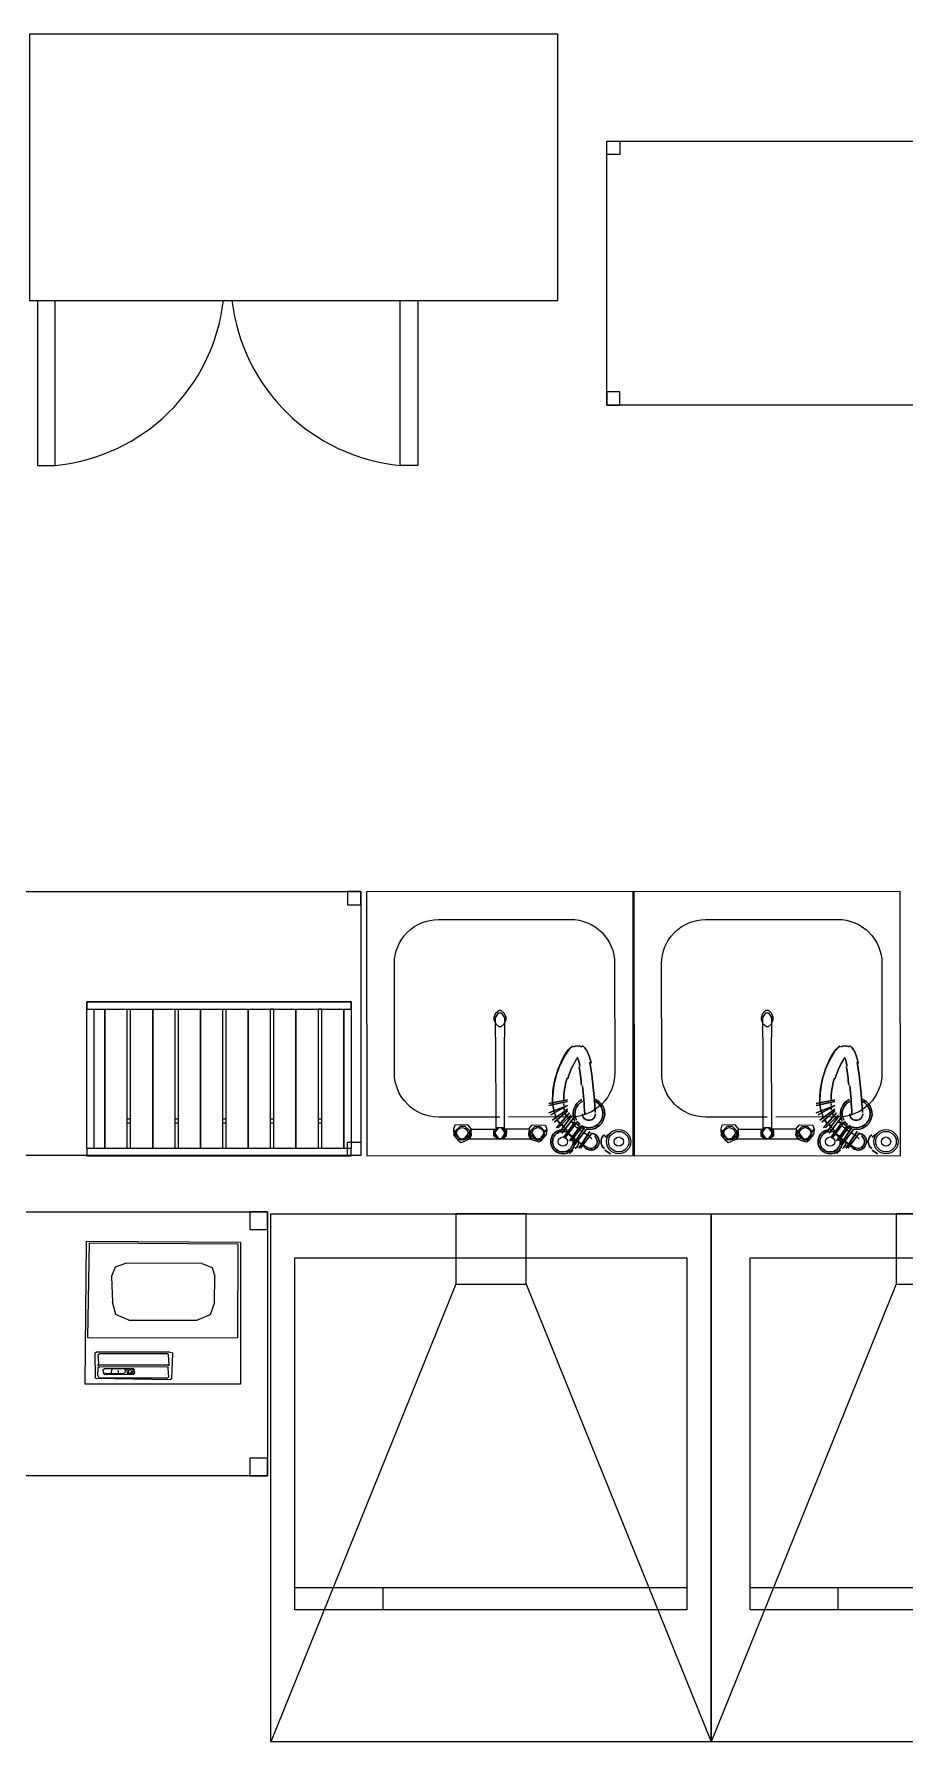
# Model space of a CAD drawing. Header units: millimetres. Extents: x -217779 to 263180, y 55413 to 130161.
# Drawn here: x -215623 to -213646, y 114461 to 118342 of the extents above; entities that cross this region are included whole.
import ezdxf

# ---------------------------------------------------------------- set-up
doc = ezdxf.new("R2010")
doc.units = ezdxf.units.MM
doc.layers.add('ТХ_пищеблок', color=30, linetype='Continuous', lineweight=20)
doc.layers.add('ТХ_привязка ТХ', color=7, linetype='Continuous', true_color=0x163d5c)

# ---------------------------------------------------------------- blocks, each defined once
blk = doc.blocks.new('A$C19c1ccfc')
at = {"layer": 'ТХ_пищеблок', "color": 132, "lineweight": -2, "ltscale": 100}
for p, q in [((-8594.2, -14243, 0), (-8590.3, -14233, 0)), ((-8594.2, -14249, 0), (-8594.2, -14243, 0)), ((-8591.2, -14245, 0), (-8584.3, -14233, 0)), ((-8590.3, -14233, 0), (-8583.3, -14227, 0)), ((-8584.3, -14233, 0), (-8578.3, -14233, 0)), ((-8583.3, -14227, 0), (-8579.3, -14227, 0)), ((-8579.3, -14227, 0), (-8572.3, -14233, 0)), ((-8578.3, -14233, 0), (-8571.2, -14245, 0)), ((-8572.3, -14233, 0), (-8568.2, -14243, 0)), ((-8568.2, -14243, 0), (-8568.2, -14249, 0)), ((-7987.2, -14243, 0), (-7983.3, -14233, 0)), ((-7987.2, -14249, 0), (-7987.2, -14243, 0)), ((-7984.2, -14245, 0), (-7977.3, -14233, 0)), ((-7983.3, -14233, 0), (-7976.3, -14227, 0)), ((-7977.3, -14233, 0), (-7971.3, -14233, 0)), ((-7976.3, -14227, 0), (-7972.3, -14227, 0)), ((-7972.3, -14227, 0), (-7965.3, -14233, 0)), ((-7971.3, -14233, 0), (-7964.2, -14245, 0)), ((-7965.3, -14233, 0), (-7961.2, -14243, 0)), ((-7961.2, -14243, 0), (-7961.2, -14249, 0)), ((-8590.2, -14259, 0), (-8594.2, -14249, 0)), ((-8591.2, -14289, 0), (-8591.2, -14245, 0)), ((-8583.2, -14265, 0), (-8590.2, -14259, 0)), ((-8579.2, -14265, 0), (-8583.2, -14265, 0)), ((-8572.2, -14259, 0), (-8579.2, -14265, 0)), ((-8568.2, -14249, 0), (-8572.2, -14259, 0)), ((-8571.2, -14245, 0), (-8571.2, -14289, 0)), ((-7983.2, -14259, 0), (-7987.2, -14249, 0)), ((-7984.2, -14289, 0), (-7984.2, -14245, 0)), ((-7976.2, -14265, 0), (-7983.2, -14259, 0)), ((-7972.2, -14265, 0), (-7976.2, -14265, 0)), ((-7965.2, -14259, 0), (-7972.2, -14265, 0)), ((-7961.2, -14249, 0), (-7965.2, -14259, 0)), ((-7964.2, -14245, 0), (-7964.2, -14289, 0)), ((-8591.2, -14289, 0), (-8591, -14498, 0)), ((-8571, -14498, 0), (-8571.2, -14289, 0)), ((-7984.2, -14289, 0), (-7984, -14498, 0)), ((-7964, -14498, 0), (-7964.2, -14289, 0)), ((-8684, -14488.7, 0), (-8687, -14497.7, 0)), ((-8684, -14488.7, 0), (-8687, -14497.7, 0)), ((-8671.1, -14521.7, 0), (-8687, -14497.7, 0)), ((-8687, -14497.7, 0), (-8686.1, -14510.7, 0)), ((-8671.1, -14521.7, 0), (-8687, -14497.7, 0)), ((-8675.1, -14523.7, 0), (-8686.1, -14510.7, 0)), ((-8675.1, -14523.7, 0), (-8686.1, -14510.7, 0)), ((-8654, -14487.7, 0), (-8684, -14488.7, 0)), ((-8654, -14487.7, 0), (-8684, -14488.7, 0)), ((-8682.1, -14511.7, 0), (-8682, -14501.7, 0)), ((-8682.1, -14511.7, 0), (-8682, -14501.7, 0)), ((-8682.1, -14511.7, 0), (-8672.1, -14520.7, 0)), ((-8682.1, -14511.7, 0), (-8672.1, -14520.7, 0)), ((-8672, -14491.7, 0), (-8682, -14501.7, 0)), ((-8672, -14491.7, 0), (-8682, -14501.7, 0)), ((-8660, -14491.7, 0), (-8672, -14491.7, 0)), ((-8660, -14491.7, 0), (-8672, -14491.7, 0)), ((-8649, -14500.8, 0), (-8663.1, -14520.7, 0)), ((-8649, -14500.8, 0), (-8663.1, -14520.7, 0)), ((-8660.1, -14520.7, 0), (-8650.1, -14511.8, 0)), ((-8660.1, -14520.7, 0), (-8650.1, -14511.8, 0)), ((-8650, -14501.8, 0), (-8660, -14491.7, 0)), ((-8650, -14501.8, 0), (-8660, -14491.7, 0)), ((-8646, -14497.8, 0), (-8654, -14487.7, 0)), ((-8646, -14497.8, 0), (-8654, -14487.7, 0)), ((-8652.1, -14518.7, 0), (-8647.1, -14509.8, 0)), ((-8652.1, -14518.7, 0), (-8647.1, -14509.8, 0)), ((-8650.1, -14511.8, 0), (-8650, -14501.8, 0)), ((-8650.1, -14511.8, 0), (-8650, -14501.8, 0)), ((-8650.1, -14520.8, 0), (-8646.1, -14511.8, 0)), ((-8650.1, -14520.8, 0), (-8646.1, -14511.8, 0)), ((-8649, -14500.8, 0), (-8646, -14497.8, 0)), ((-8649, -14500.8, 0), (-8646, -14497.8, 0)), ((-8647.1, -14509.8, 0), (-8649, -14500.8, 0)), ((-8647.1, -14509.8, 0), (-8649, -14500.8, 0)), ((-8646, -14497.8, 0), (-8647, -14500.8, 0)), ((-8646, -14497.8, 0), (-8647, -14500.8, 0)), ((-8646.1, -14511.8, 0), (-8647, -14500.8, 0)), ((-8646.1, -14511.8, 0), (-8647, -14500.8, 0)), ((-8646.1, -14498.1, 0), (-8591, -14498, 0)), ((-8596, -14501.9, 0), (-8596.1, -14511.9, 0)), ((-8596, -14501.9, 0), (-8596.1, -14511.9, 0)), ((-8596.1, -14511.9, 0), (-8587.1, -14518.9, 0)), ((-8596.1, -14511.9, 0), (-8587.1, -14518.9, 0)), ((-8587, -14494.9, 0), (-8596, -14501.9, 0)), ((-8587, -14494.9, 0), (-8596, -14501.9, 0)), ((-8593, -14501.9, 0), (-8593.1, -14512.9, 0)), ((-8593, -14501.9, 0), (-8593.1, -14512.9, 0)), ((-8593.1, -14512.9, 0), (-8586.1, -14519.9, 0)), ((-8593.1, -14512.9, 0), (-8586.1, -14519.9, 0)), ((-8586, -14494.9, 0), (-8593, -14501.9, 0)), ((-8586, -14494.9, 0), (-8593, -14501.9, 0)), ((-8591.1, -14504.1, 0), (-8584.1, -14494.9, 0)), ((-8591.1, -14509.9, 0), (-8591.1, -14504.1, 0)), ((-8591.1, -14509.9, 0), (-8584.1, -14519.9, 0)), ((-8591.1, -14509.9, 0), (-8584.1, -14519.9, 0)), ((-8575, -14494.9, 0), (-8587, -14494.9, 0)), ((-8575, -14494.9, 0), (-8587, -14494.9, 0)), ((-8571.1, -14504.1, 0), (-8578.1, -14494.9, 0)), ((-8578.1, -14519.9, 0), (-8571.1, -14509.9, 0)), ((-8578.1, -14519.9, 0), (-8571.1, -14509.9, 0)), ((-8576.1, -14519.9, 0), (-8569.1, -14512.9, 0)), ((-8576.1, -14519.9, 0), (-8569.1, -14512.9, 0)), ((-8569, -14501.9, 0), (-8576, -14494.9, 0)), ((-8569, -14501.9, 0), (-8576, -14494.9, 0)), ((-8575.1, -14518.9, 0), (-8566.1, -14511.9, 0)), ((-8575.1, -14518.9, 0), (-8566.1, -14511.9, 0)), ((-8566, -14501.9, 0), (-8575, -14494.9, 0)), ((-8566, -14501.9, 0), (-8575, -14494.9, 0)), ((-8571.1, -14509.9, 0), (-8571.1, -14504.1, 0)), ((-8515.9, -14498, 0), (-8571, -14498, 0)), ((-8569.1, -14512.9, 0), (-8569, -14501.9, 0)), ((-8569.1, -14512.9, 0), (-8569, -14501.9, 0)), ((-8566.1, -14511.9, 0), (-8566, -14501.9, 0)), ((-8566.1, -14511.9, 0), (-8566, -14501.9, 0)), ((-8516, -14497.6, 0), (-8508.1, -14487.6, 0)), ((-8516, -14497.6, 0), (-8508.1, -14487.6, 0)), ((-8516, -14497.6, 0), (-8515, -14500.6, 0)), ((-8513, -14500.6, 0), (-8516, -14497.6, 0)), ((-8516, -14497.6, 0), (-8515, -14500.6, 0)), ((-8513, -14500.6, 0), (-8516, -14497.6, 0)), ((-8516, -14511.6, 0), (-8515, -14500.6, 0)), ((-8516, -14511.6, 0), (-8515, -14500.6, 0)), ((-8511.9, -14520.6, 0), (-8516, -14511.6, 0)), ((-8511.9, -14520.6, 0), (-8516, -14511.6, 0)), ((-8515, -14509.6, 0), (-8513, -14500.6, 0)), ((-8515, -14509.6, 0), (-8513, -14500.6, 0)), ((-8509.9, -14518.6, 0), (-8515, -14509.6, 0)), ((-8509.9, -14518.6, 0), (-8515, -14509.6, 0)), ((-8513, -14500.6, 0), (-8498.9, -14520.6, 0)), ((-8513, -14500.6, 0), (-8498.9, -14520.6, 0)), ((-8512, -14501.6, 0), (-8502, -14491.6, 0)), ((-8512, -14501.6, 0), (-8502, -14491.6, 0)), ((-8512, -14511.6, 0), (-8512, -14501.6, 0)), ((-8512, -14511.6, 0), (-8512, -14501.6, 0)), ((-8501.9, -14520.6, 0), (-8512, -14511.6, 0)), ((-8501.9, -14520.6, 0), (-8512, -14511.6, 0)), ((-8508.1, -14487.6, 0), (-8478, -14488.5, 0)), ((-8508.1, -14487.6, 0), (-8478, -14488.5, 0)), ((-8502, -14491.6, 0), (-8490, -14491.6, 0)), ((-8502, -14491.6, 0), (-8490, -14491.6, 0)), ((-8490.9, -14521.6, 0), (-8475, -14497.5, 0)), ((-8490.9, -14521.6, 0), (-8475, -14497.5, 0)), ((-8490, -14491.6, 0), (-8480, -14501.5, 0)), ((-8490, -14491.6, 0), (-8480, -14501.5, 0)), ((-8480, -14511.5, 0), (-8489.9, -14520.6, 0)), ((-8480, -14511.5, 0), (-8489.9, -14520.6, 0)), ((-8486.9, -14523.5, 0), (-8476, -14510.5, 0)), ((-8486.9, -14523.5, 0), (-8476, -14510.5, 0)), ((-8480, -14511.5, 0), (-8480, -14501.5, 0)), ((-8480, -14511.5, 0), (-8480, -14501.5, 0)), ((-8478, -14488.5, 0), (-8475, -14497.5, 0)), ((-8478, -14488.5, 0), (-8475, -14497.5, 0)), ((-8475, -14497.5, 0), (-8476, -14510.5, 0)), ((-8077, -14488.7, 0), (-8080, -14497.7, 0)), ((-8077, -14488.7, 0), (-8080, -14497.7, 0)), ((-8064.1, -14521.7, 0), (-8080, -14497.7, 0)), ((-8080, -14497.7, 0), (-8079.1, -14510.7, 0)), ((-8064.1, -14521.7, 0), (-8080, -14497.7, 0)), ((-8068.1, -14523.7, 0), (-8079.1, -14510.7, 0)), ((-8068.1, -14523.7, 0), (-8079.1, -14510.7, 0)), ((-8047, -14487.7, 0), (-8077, -14488.7, 0)), ((-8047, -14487.7, 0), (-8077, -14488.7, 0)), ((-8075.1, -14511.7, 0), (-8075, -14501.7, 0)), ((-8075.1, -14511.7, 0), (-8075, -14501.7, 0)), ((-8075.1, -14511.7, 0), (-8065.1, -14520.7, 0)), ((-8075.1, -14511.7, 0), (-8065.1, -14520.7, 0)), ((-8065, -14491.7, 0), (-8075, -14501.7, 0)), ((-8065, -14491.7, 0), (-8075, -14501.7, 0)), ((-8053, -14491.7, 0), (-8065, -14491.7, 0)), ((-8053, -14491.7, 0), (-8065, -14491.7, 0)), ((-8042, -14500.8, 0), (-8056.1, -14520.7, 0)), ((-8042, -14500.8, 0), (-8056.1, -14520.7, 0)), ((-8053.1, -14520.7, 0), (-8043.1, -14511.8, 0)), ((-8053.1, -14520.7, 0), (-8043.1, -14511.8, 0)), ((-8043, -14501.8, 0), (-8053, -14491.7, 0)), ((-8043, -14501.8, 0), (-8053, -14491.7, 0)), ((-8039, -14497.8, 0), (-8047, -14487.7, 0)), ((-8039, -14497.8, 0), (-8047, -14487.7, 0)), ((-8045.1, -14518.7, 0), (-8040.1, -14509.8, 0)), ((-8045.1, -14518.7, 0), (-8040.1, -14509.8, 0)), ((-8043.1, -14511.8, 0), (-8043, -14501.8, 0)), ((-8043.1, -14511.8, 0), (-8043, -14501.8, 0)), ((-8043.1, -14520.8, 0), (-8039.1, -14511.8, 0)), ((-8043.1, -14520.8, 0), (-8039.1, -14511.8, 0)), ((-8042, -14500.8, 0), (-8039, -14497.8, 0)), ((-8042, -14500.8, 0), (-8039, -14497.8, 0)), ((-8040.1, -14509.8, 0), (-8042, -14500.8, 0)), ((-8040.1, -14509.8, 0), (-8042, -14500.8, 0)), ((-8039, -14497.8, 0), (-8040, -14500.8, 0)), ((-8039, -14497.8, 0), (-8040, -14500.8, 0)), ((-8039.1, -14511.8, 0), (-8040, -14500.8, 0)), ((-8039.1, -14511.8, 0), (-8040, -14500.8, 0)), ((-8039.1, -14498.1, 0), (-7984, -14498, 0)), ((-7989, -14501.9, 0), (-7989.1, -14511.9, 0)), ((-7989, -14501.9, 0), (-7989.1, -14511.9, 0)), ((-7989.1, -14511.9, 0), (-7980.1, -14518.9, 0)), ((-7989.1, -14511.9, 0), (-7980.1, -14518.9, 0)), ((-7980, -14494.9, 0), (-7989, -14501.9, 0)), ((-7980, -14494.9, 0), (-7989, -14501.9, 0)), ((-7986, -14501.9, 0), (-7986.1, -14512.9, 0)), ((-7986, -14501.9, 0), (-7986.1, -14512.9, 0)), ((-7986.1, -14512.9, 0), (-7979.1, -14519.9, 0)), ((-7986.1, -14512.9, 0), (-7979.1, -14519.9, 0)), ((-7979, -14494.9, 0), (-7986, -14501.9, 0)), ((-7979, -14494.9, 0), (-7986, -14501.9, 0)), ((-7984.1, -14504.1, 0), (-7977.1, -14494.9, 0)), ((-7984.1, -14509.9, 0), (-7984.1, -14504.1, 0)), ((-7984.1, -14509.9, 0), (-7977.1, -14519.9, 0)), ((-7984.1, -14509.9, 0), (-7977.1, -14519.9, 0)), ((-7968, -14494.9, 0), (-7980, -14494.9, 0)), ((-7968, -14494.9, 0), (-7980, -14494.9, 0)), ((-7964.1, -14504.1, 0), (-7971.1, -14494.9, 0)), ((-7971.1, -14519.9, 0), (-7964.1, -14509.9, 0)), ((-7971.1, -14519.9, 0), (-7964.1, -14509.9, 0)), ((-7969.1, -14519.9, 0), (-7962.1, -14512.9, 0)), ((-7969.1, -14519.9, 0), (-7962.1, -14512.9, 0)), ((-7962, -14501.9, 0), (-7969, -14494.9, 0)), ((-7962, -14501.9, 0), (-7969, -14494.9, 0)), ((-7968.1, -14518.9, 0), (-7959.1, -14511.9, 0)), ((-7968.1, -14518.9, 0), (-7959.1, -14511.9, 0)), ((-7959, -14501.9, 0), (-7968, -14494.9, 0)), ((-7959, -14501.9, 0), (-7968, -14494.9, 0)), ((-7964.1, -14509.9, 0), (-7964.1, -14504.1, 0)), ((-7908.9, -14498, 0), (-7964, -14498, 0)), ((-7962.1, -14512.9, 0), (-7962, -14501.9, 0)), ((-7962.1, -14512.9, 0), (-7962, -14501.9, 0)), ((-7959.1, -14511.9, 0), (-7959, -14501.9, 0)), ((-7959.1, -14511.9, 0), (-7959, -14501.9, 0)), ((-7909, -14497.6, 0), (-7901.1, -14487.6, 0)), ((-7909, -14497.6, 0), (-7901.1, -14487.6, 0)), ((-7909, -14497.6, 0), (-7908, -14500.6, 0)), ((-7906, -14500.6, 0), (-7909, -14497.6, 0)), ((-7909, -14497.6, 0), (-7908, -14500.6, 0)), ((-7906, -14500.6, 0), (-7909, -14497.6, 0)), ((-7909, -14511.6, 0), (-7908, -14500.6, 0)), ((-7909, -14511.6, 0), (-7908, -14500.6, 0)), ((-7904.9, -14520.6, 0), (-7909, -14511.6, 0)), ((-7904.9, -14520.6, 0), (-7909, -14511.6, 0)), ((-7908, -14509.6, 0), (-7906, -14500.6, 0)), ((-7908, -14509.6, 0), (-7906, -14500.6, 0)), ((-7902.9, -14518.6, 0), (-7908, -14509.6, 0)), ((-7902.9, -14518.6, 0), (-7908, -14509.6, 0)), ((-7906, -14500.6, 0), (-7891.9, -14520.6, 0)), ((-7906, -14500.6, 0), (-7891.9, -14520.6, 0)), ((-7905, -14501.6, 0), (-7895, -14491.6, 0)), ((-7905, -14501.6, 0), (-7895, -14491.6, 0)), ((-7905, -14511.6, 0), (-7905, -14501.6, 0)), ((-7905, -14511.6, 0), (-7905, -14501.6, 0)), ((-7894.9, -14520.6, 0), (-7905, -14511.6, 0)), ((-7894.9, -14520.6, 0), (-7905, -14511.6, 0)), ((-7901.1, -14487.6, 0), (-7871, -14488.5, 0)), ((-7901.1, -14487.6, 0), (-7871, -14488.5, 0)), ((-7895, -14491.6, 0), (-7883, -14491.6, 0)), ((-7895, -14491.6, 0), (-7883, -14491.6, 0)), ((-7883.9, -14521.6, 0), (-7868, -14497.5, 0)), ((-7883.9, -14521.6, 0), (-7868, -14497.5, 0)), ((-7883, -14491.6, 0), (-7873, -14501.5, 0)), ((-7883, -14491.6, 0), (-7873, -14501.5, 0)), ((-7873, -14511.5, 0), (-7882.9, -14520.6, 0)), ((-7873, -14511.5, 0), (-7882.9, -14520.6, 0)), ((-7879.9, -14523.5, 0), (-7869, -14510.5, 0)), ((-7879.9, -14523.5, 0), (-7869, -14510.5, 0)), ((-7873, -14511.5, 0), (-7873, -14501.5, 0)), ((-7873, -14511.5, 0), (-7873, -14501.5, 0)), ((-7871, -14488.5, 0), (-7868, -14497.5, 0)), ((-7871, -14488.5, 0), (-7868, -14497.5, 0)), ((-7868, -14497.5, 0), (-7869, -14510.5, 0)), ((-8675.1, -14523.7, 0), (-8673.1, -14520.7, 0)), ((-8675.1, -14523.7, 0), (-8673.1, -14520.7, 0)), ((-8675.1, -14523.7, 0), (-8670.1, -14527.7, 0)), ((-8675.1, -14523.7, 0), (-8670.1, -14527.7, 0)), ((-8673.1, -14520.7, 0), (-8671.1, -14521.7, 0)), ((-8673.1, -14520.7, 0), (-8671.1, -14521.7, 0)), ((-8672.1, -14520.7, 0), (-8660.1, -14520.7, 0)), ((-8672.1, -14520.7, 0), (-8660.1, -14520.7, 0)), ((-8664.1, -14522.7, 0), (-8671.1, -14521.7, 0)), ((-8664.1, -14522.7, 0), (-8671.1, -14521.7, 0)), ((-8670.1, -14527.7, 0), (-8661.1, -14524.7, 0)), ((-8670.1, -14527.7, 0), (-8661.1, -14524.7, 0)), ((-8664.1, -14522.7, 0), (-8663.1, -14520.7, 0)), ((-8664.1, -14522.7, 0), (-8663.1, -14520.7, 0)), ((-8663.1, -14520.7, 0), (-8652.1, -14518.7, 0)), ((-8663.1, -14520.7, 0), (-8652.1, -14518.7, 0)), ((-8650.1, -14520.8, 0), (-8661.1, -14524.7, 0)), ((-8650.1, -14520.8, 0), (-8661.1, -14524.7, 0)), ((-8511.9, -14520.6, 0), (-8650.1, -14520.8, 0)), ((-8587.1, -14518.9, 0), (-8575.1, -14518.9, 0)), ((-8587.1, -14518.9, 0), (-8575.1, -14518.9, 0)), ((-8586.1, -14519.9, 0), (-8576.1, -14519.9, 0)), ((-8586.1, -14519.9, 0), (-8576.1, -14519.9, 0)), ((-8511.9, -14520.6, 0), (-8500.9, -14524.6, 0)), ((-8511.9, -14520.6, 0), (-8500.9, -14524.6, 0)), ((-8498.9, -14520.6, 0), (-8509.9, -14518.6, 0)), ((-8498.9, -14520.6, 0), (-8509.9, -14518.6, 0)), ((-8489.9, -14520.6, 0), (-8501.9, -14520.6, 0)), ((-8489.9, -14520.6, 0), (-8501.9, -14520.6, 0)), ((-8491.9, -14527.6, 0), (-8500.9, -14524.6, 0)), ((-8491.9, -14527.6, 0), (-8500.9, -14524.6, 0)), ((-8497.9, -14522.6, 0), (-8498.9, -14520.6, 0)), ((-8497.9, -14522.6, 0), (-8498.9, -14520.6, 0)), ((-8497.9, -14522.6, 0), (-8490.9, -14521.6, 0)), ((-8497.9, -14522.6, 0), (-8490.9, -14521.6, 0)), ((-8486.9, -14523.5, 0), (-8491.9, -14527.6, 0)), ((-8486.9, -14523.5, 0), (-8491.9, -14527.6, 0)), ((-8488.9, -14520.5, 0), (-8490.9, -14521.6, 0)), ((-8488.9, -14520.5, 0), (-8490.9, -14521.6, 0)), ((-8486.9, -14523.5, 0), (-8488.9, -14520.5, 0)), ((-8486.9, -14523.5, 0), (-8488.9, -14520.5, 0)), ((-8068.1, -14523.7, 0), (-8066.1, -14520.7, 0)), ((-8068.1, -14523.7, 0), (-8066.1, -14520.7, 0)), ((-8068.1, -14523.7, 0), (-8063.1, -14527.7, 0)), ((-8068.1, -14523.7, 0), (-8063.1, -14527.7, 0)), ((-8066.1, -14520.7, 0), (-8064.1, -14521.7, 0)), ((-8066.1, -14520.7, 0), (-8064.1, -14521.7, 0)), ((-8065.1, -14520.7, 0), (-8053.1, -14520.7, 0)), ((-8065.1, -14520.7, 0), (-8053.1, -14520.7, 0)), ((-8057.1, -14522.7, 0), (-8064.1, -14521.7, 0)), ((-8057.1, -14522.7, 0), (-8064.1, -14521.7, 0)), ((-8063.1, -14527.7, 0), (-8054.1, -14524.7, 0)), ((-8063.1, -14527.7, 0), (-8054.1, -14524.7, 0)), ((-8057.1, -14522.7, 0), (-8056.1, -14520.7, 0)), ((-8057.1, -14522.7, 0), (-8056.1, -14520.7, 0)), ((-8056.1, -14520.7, 0), (-8045.1, -14518.7, 0)), ((-8056.1, -14520.7, 0), (-8045.1, -14518.7, 0)), ((-8043.1, -14520.8, 0), (-8054.1, -14524.7, 0)), ((-8043.1, -14520.8, 0), (-8054.1, -14524.7, 0)), ((-7904.9, -14520.6, 0), (-8043.1, -14520.8, 0)), ((-7980.1, -14518.9, 0), (-7968.1, -14518.9, 0)), ((-7980.1, -14518.9, 0), (-7968.1, -14518.9, 0)), ((-7979.1, -14519.9, 0), (-7969.1, -14519.9, 0)), ((-7979.1, -14519.9, 0), (-7969.1, -14519.9, 0)), ((-7904.9, -14520.6, 0), (-7893.9, -14524.6, 0)), ((-7904.9, -14520.6, 0), (-7893.9, -14524.6, 0)), ((-7891.9, -14520.6, 0), (-7902.9, -14518.6, 0)), ((-7891.9, -14520.6, 0), (-7902.9, -14518.6, 0)), ((-7882.9, -14520.6, 0), (-7894.9, -14520.6, 0)), ((-7882.9, -14520.6, 0), (-7894.9, -14520.6, 0)), ((-7884.9, -14527.6, 0), (-7893.9, -14524.6, 0)), ((-7884.9, -14527.6, 0), (-7893.9, -14524.6, 0)), ((-7890.9, -14522.6, 0), (-7891.9, -14520.6, 0)), ((-7890.9, -14522.6, 0), (-7891.9, -14520.6, 0)), ((-7890.9, -14522.6, 0), (-7883.9, -14521.6, 0)), ((-7890.9, -14522.6, 0), (-7883.9, -14521.6, 0)), ((-7879.9, -14523.5, 0), (-7884.9, -14527.6, 0)), ((-7879.9, -14523.5, 0), (-7884.9, -14527.6, 0)), ((-7881.9, -14520.5, 0), (-7883.9, -14521.6, 0)), ((-7881.9, -14520.5, 0), (-7883.9, -14521.6, 0)), ((-7879.9, -14523.5, 0), (-7881.9, -14520.5, 0)), ((-7879.9, -14523.5, 0), (-7881.9, -14520.5, 0))]:
    blk.add_line(p, q, dxfattribs=at)
at = {"layer": 'ТХ_пищеблок'}
for p, q in [((-10009.4, -14685.5, 82.8), (-9109.4, -14685.5, 82.8)), ((-9109.4, -14685.5, 82.8), (-9149.4, -14685.5, 82.8)), ((-9149.4, -14685.5, 82.8), (-9149.4, -14725.5, 82.8)), ((-9109.4, -14685.5, 82.8), (-9109.4, -15285.5, 82.8)), ((-9109.4, -14725.5, 82.8), (-9109.4, -14685.5, 82.8)), ((-9149.4, -14725.5, 82.8), (-9109.4, -14725.5, 82.8)), ((-8681.8, -14850.2), (-9101.8, -15890.2)), ((-8521.8, -14850.2), (-8101.8, -15890.2)), ((-7681.8, -14850.2), (-8101.8, -15890.2)), ((-9149.3, -15245.5, 82.8), (-9149.4, -15285.5, 82.8)), ((-9109.3, -15245.5, 82.8), (-9149.3, -15245.5, 82.8)), ((-9109.4, -15285.5, 82.8), (-9109.3, -15245.5, 82.8)), ((-9109.4, -15285.5, 82.8), (-10009.4, -15285.5, 82.8)), ((-9149.4, -15285.5, 82.8), (-9109.4, -15285.5, 82.8))]:
    blk.add_line(p, q, dxfattribs=at)
blk = doc.blocks.new('A$C6fdb3df6')
at = {"layer": 'ТХ_пищеблок', "lineweight": -2}
for points in [[(-14920.8, 14472.8), (-15273.3, 14473), (-15270.5, 14798), (-14920.8, 14795.8), (-14920.8, 14472.8), (-14920.8, 14472.8)], [(-14927.1, 14577.4), (-15267.2, 14578), (-15263.7, 14794.3), (-14926.4, 14791.8), (-14927.1, 14577.4), (-14927.1, 14577.4)], [(-15213.3, 14716.4), (-15204.3, 14739.5), (-15180.7, 14747.7)], [(-15213.3, 14716.4), (-15211, 14659.3)], [(-15008.3, 14747), (-15180.7, 14747.7)], [(-15008.3, 14747), (-14985.2, 14738), (-14979, 14717.2)], [(-14979.5, 14658.1), (-14979, 14717.2)], [(-15173.9, 14618.3), (-15203.7, 14630.9), (-15211, 14659.3)], [(-14979.5, 14658.1), (-14989.3, 14630.3), (-15018.6, 14618.1)], [(-15173.9, 14618.3), (-15018.6, 14618.1)], [(-15251.2, 14543.1), (-15248.3, 14545.1)], [(-15251.2, 14543.1), (-15250.8, 14488.8)], [(-15080.7, 14545.2), (-15248.3, 14545.1)], [(-15244.4, 14539.5), (-15241.6, 14541.4)], [(-15244.4, 14539.5), (-15243, 14519.5)], [(-15241, 14516.7), (-15243.8, 14514.7), (-15243, 14519.5)], [(-15086.3, 14541.3), (-15241.6, 14541.4)], [(-15241, 14516.7), (-15085.7, 14516.5)], [(-15086.3, 14541.3), (-15084.3, 14538.5)], [(-15082.9, 14518.5), (-15083.7, 14513.7), (-15085.7, 14516.5)], [(-15082.9, 14518.5), (-15084.3, 14538.5)], [(-15080.7, 14545.2), (-15075.9, 14544.4), (-15073.9, 14541.6)], [(-15076.4, 14485.3), (-15073.9, 14541.6)], [(-15248.9, 14486), (-15250.8, 14488.8)], [(-15248.9, 14486), (-15079.2, 14483.3)], [(-15244.7, 14509.9), (-15245.2, 14492.8)], [(-15241.3, 14487.1), (-15243.2, 14489.9), (-15245.2, 14492.8)], [(-15244.7, 14509.9), (-15241.8, 14511.9)], [(-15086.5, 14511.7), (-15241.8, 14511.9)], [(-15241.3, 14487.1), (-15086, 14487)], [(-15233.1, 14505.4), (-15230.3, 14507.4)], [(-15233.1, 14505.4), (-15230.3, 14507.4)], [(-15233.1, 14505.4), (-15232, 14497.8)], [(-15233.1, 14505.4), (-15232, 14497.8)], [(-15230, 14495), (-15232, 14497.8)], [(-15227.2, 14497), (-15232, 14497.8)], [(-15163.6, 14508), (-15230.3, 14507.4)], [(-15183.6, 14506.6), (-15230.3, 14507.4)], [(-15230, 14495), (-15163.3, 14495.6)], [(-15227.2, 14497), (-15185.3, 14497)], [(-15213.1, 14506.9), (-15214.8, 14497.3)], [(-15198.8, 14504.3), (-15197.7, 14496.7)], [(-15182.5, 14499), (-15185.3, 14497)], [(-15183.6, 14506.6), (-15181.6, 14503.8)], [(-15182.5, 14499), (-15181.6, 14503.8)], [(-15178.8, 14505.8), (-15176, 14507.7)], [(-15178.8, 14505.8), (-15177.7, 14498.2)], [(-15175.7, 14495.4), (-15177.7, 14498.2)], [(-15166.4, 14506), (-15176, 14507.7)], [(-15175.7, 14495.4), (-15165.3, 14498.5)], [(-15174.9, 14500.1), (-15174, 14504.9), (-15171.2, 14506.9), (-15169.3, 14504.1), (-15167.3, 14501.3), (-15168.1, 14496.5), (-15170.1, 14499.3), (-15172.9, 14497.3), (-15174.9, 14500.1), (-15174.9, 14500.1)], [(-15166.4, 14506), (-15163.6, 14508), (-15164.5, 14503.2)], [(-15165.3, 14498.5), (-15164.5, 14503.2)], [(-15165.3, 14498.5), (-15163.3, 14495.6)], [(-15163.6, 14508), (-15161.7, 14505.2)], [(-15160.5, 14497.6), (-15163.3, 14495.6)], [(-15160.5, 14497.6), (-15161.7, 14505.2)], [(-15086.5, 14511.7), (-15084.6, 14508.9)], [(-15083.2, 14489), (-15086, 14487)], [(-15083.2, 14489), (-15084.6, 14508.9)], [(-15076.4, 14485.3), (-15079.2, 14483.3)]]:
    blk.add_lwpolyline(points, dxfattribs=at)

msp = doc.modelspace()

# ---------------------------------------------------------------- linework, layer by layer
at = {"layer": 'ТХ_пищеблок'}
msp.add_lwpolyline([(-215633.5, 118341.6), (-215633.5, 117736.6), (-214433.5, 117736.6), (-214433.5, 118341.6)], close=True, dxfattribs=at)
at = {"layer": 'ТХ_пищеблок', "ltscale": 0.1, "elevation": 0}
for points in [[(-213122.8, 117498.4), (-214322.8, 117498.4), (-214322.8, 118098.4), (-213122.8, 118098.4)], [(-214322.8, 118098.4), (-214292.8, 118098.4), (-214292.8, 118068.4), (-214322.8, 118068.4)], [(-214322.8, 117498.4), (-214292.8, 117498.4), (-214292.8, 117528.4), (-214322.8, 117528.4)], [(-214881.1, 115793.1), (-216081.1, 115793.1), (-216081.1, 116393.1), (-214881.1, 116393.1)], [(-214881.1, 116393.1), (-214911.1, 116393.1), (-214911.1, 116363.1), (-214881.1, 116363.1)], [(-214881.1, 115793.1), (-214911.1, 115793.1), (-214911.1, 115823.1), (-214881.1, 115823.1)]]:
    msp.add_lwpolyline(points, close=True, dxfattribs=at)
at = {"layer": 'ТХ_пищеблок', "color": 140}
for points in [[(-215615.5, 117736.6), (-215615.5, 117361.6), (-215575.5, 117361.6), (-215575.5, 117736.6)], [(-214751.5, 117736.6), (-214751.5, 117361.6), (-214791.5, 117361.6), (-214791.5, 117736.6)]]:
    msp.add_lwpolyline(points, dxfattribs=at)
at = {"layer": 'ТХ_пищеблок', "color": 132, "lineweight": -2, "ltscale": 100, "elevation": 0}
for points in [[(-214867.4, 115792.6), (-214262.4, 115793.1), (-214262.9, 116393.1), (-214867.9, 116392.6), (-214867.4, 115792.6)], [(-214260.4, 115792.6), (-213655.4, 115793.1), (-213655.9, 116393.1), (-214260.9, 116392.6), (-214260.4, 115792.6)]]:
    msp.add_lwpolyline(points, dxfattribs=at)
for points in [[(-214565.5, 115880.6), (-214704.7, 115880.5, -0.414214), (-214804.8, 115980.4), (-214805, 116229.2, -0.414214), (-214705.1, 116329.3), (-214404.8, 116329.6, -0.414214), (-214304.7, 116229.6), (-214304.5, 115980.8, -0.414214), (-214404.4, 115880.7), (-214545.5, 115880.6)], [(-213958.5, 115880.6), (-214097.7, 115880.5, -0.414214), (-214197.8, 115980.4), (-214198, 116229.2, -0.414214), (-214098.1, 116329.3), (-213797.8, 116329.6, -0.414214), (-213697.7, 116229.6), (-213697.5, 115980.8, -0.414214), (-213797.4, 115880.7), (-213938.5, 115880.6)]]:
    msp.add_lwpolyline(points, format="xyb", dxfattribs=at)
at = {"layer": 'ТХ_пищеблок', "lineweight": -2}
for points in [[(-215086.8, 116125.4), (-215086.8, 115876), (-215086.8, 115859.3), (-215086.8, 115809.2), (-215136.9, 115809.2), (-215195.3, 115809.2), (-215503.7, 115809.2), (-215503.7, 116142.1), (-214903.3, 116142.1), (-214903.3, 115809.2), (-214919.9, 115809.2), (-214970, 115809.2), (-215028.4, 115809.2), (-215078.5, 115809.2), (-215078.5, 115859.3), (-215078.5, 115876), (-215078.5, 116125.4)], [(-215486.4, 115809.2), (-215486.4, 116125.4)], [(-215462.4, 116125.4), (-215462.4, 115876)], [(-215462.4, 115876), (-215462.4, 116125.4)], [(-215412.3, 116125.4), (-215412.3, 115876), (-215412.3, 115859.3), (-215412.3, 115809.2)], [(-215404, 115809.2), (-215404, 115859.3), (-215404, 115876), (-215404, 116125.4)], [(-215353.9, 116125.4), (-215353.9, 115876)], [(-215353.9, 115876), (-215353.9, 116125.4)], [(-215303.8, 116125.4), (-215303.8, 115876), (-215303.8, 115859.3), (-215303.8, 115809.2)], [(-215295.5, 115809.2), (-215295.5, 115859.3), (-215295.5, 115876), (-215295.5, 116125.4)], [(-215245.4, 116125.4), (-215245.4, 115876)], [(-215245.4, 115876), (-215245.4, 116125.4)], [(-215195.3, 116125.4), (-215195.3, 116125.4)], [(-215195.3, 116125.4), (-215195.3, 116125.4)], [(-215195.3, 116125.4), (-215195.3, 116125.4)], [(-215195.3, 116125.4), (-215195.3, 115876), (-215195.3, 115859.3), (-215195.3, 115809.2)], [(-215187, 115809.2), (-215187, 115859.3), (-215187, 115876), (-215187, 116125.4)], [(-215136.9, 116125.4), (-215136.9, 115876)], [(-215136.9, 115876), (-215136.9, 116125.4)], [(-215136.9, 116125.4), (-215136.9, 116125.4)], [(-215136.9, 116125.4), (-215136.9, 116125.4)], [(-215136.9, 116125.4), (-215136.9, 116125.4)], [(-215086.8, 116125.4), (-215086.8, 116125.4)], [(-215086.8, 116125.4), (-215078.5, 116125.4), (-215086.8, 116125.4)], [(-215078.5, 116125.4), (-215078.5, 116125.4)], [(-215028.4, 116125.4), (-215028.4, 115876)], [(-215028.4, 115876), (-215028.4, 116125.4)], [(-215028.4, 116125.4), (-215028.4, 116125.4)], [(-215028.4, 116125.4), (-215028.4, 116125.4)], [(-215028.4, 116125.4), (-215028.4, 116125.4)], [(-214978.4, 116125.4), (-214978.4, 115876), (-214978.4, 115859.3), (-214978.4, 115809.2)], [(-214978.4, 116125.4), (-214978.4, 116125.4)], [(-214970, 116125.4), (-214978.4, 116125.4), (-214970, 116125.4)], [(-214970, 115809.2), (-214970, 115859.3), (-214970, 115876), (-214970, 116125.4)], [(-214970, 116125.4), (-214970, 116125.4)], [(-214919.9, 116125.4), (-214919.9, 115876)], [(-214919.9, 115876), (-214919.9, 116125.4)], [(-214919.9, 116125.4), (-214919.9, 116125.4)], [(-214919.9, 116125.4), (-214919.9, 116125.4)], [(-214919.9, 116125.4), (-214919.9, 116125.4)], [(-215462.4, 115876), (-215462.4, 115867.7), (-215462.4, 115876)], [(-215353.9, 115876), (-215353.9, 115867.7), (-215353.9, 115876)], [(-215245.4, 115876), (-215245.4, 115867.7), (-215245.4, 115876)], [(-215136.9, 115876), (-215136.9, 115867.7), (-215136.9, 115876)], [(-215028.4, 115876), (-215028.4, 115867.7), (-215028.4, 115876)], [(-214919.9, 115876), (-214919.9, 115867.7), (-214919.9, 115876)]]:
    msp.add_lwpolyline(points, dxfattribs=at)
at = {"layer": 'ТХ_пищеблок', "lineweight": -2, "elevation": -814.1}
msp.add_lwpolyline([(-215503.7, 116125.4), (-214903.3, 116125.4), (-214903.3, 116142.1), (-215503.7, 116142.1)], close=True, dxfattribs=at)
at = {"layer": 'ТХ_пищеблок', "color": 132, "lineweight": 0, "elevation": 0}
for points in [[(-214411.8, 116031.1, -0.098402), (-214400, 116041.4, 0.098402), (-214411.3, 116030, 0.153885), (-214445.6, 115914.1, -0.153885), (-214411.8, 116031.1)], [(-213804.8, 116031.1, -0.098402), (-213793, 116041.4, 0.098402), (-213804.3, 116030, 0.153885), (-213838.6, 115914.1, -0.153885), (-213804.8, 116031.1)], [(-214368.2, 115811.8, -0.016359), (-214387.9, 115824.8, 0.016359), (-214366.9, 115812.1, 1.000109), (-214350.8, 115837, -1.000109), (-214368.2, 115811.8)], [(-213761.2, 115811.8, -0.016359), (-213780.9, 115824.8, 0.016359), (-213759.9, 115812.1, 1.000109), (-213743.8, 115837, -1.000109), (-213761.2, 115811.8)]]:
    msp.add_lwpolyline(points, format="xyb", dxfattribs=at)
for points in [[(-214390.2, 116013.2, 0.086562), (-214411.1, 115967.6, -0.086562)], [(-214379.1, 116040, 0.263202), (-214397.8, 116040, -0.263202)], [(-214383.7, 115995.9, 0.048642), (-214389.5, 116016.9, -0.048642)], [(-214368.7, 116032.7, 0.128446), (-214378.4, 116042.7, -0.128446)], [(-214358.3, 116002.7, 0.076793), (-214368, 116031.4, -0.076793)], [(-213783.2, 116013.2, 0.086562), (-213804.1, 115967.6, -0.086562)], [(-213772.1, 116040, 0.263202), (-213790.8, 116040, -0.263202)], [(-213776.7, 115995.9, 0.048642), (-213782.5, 116016.9, -0.048642)], [(-213761.7, 116032.7, 0.128446), (-213771.4, 116042.7, -0.128446)], [(-213751.3, 116002.7, 0.076793), (-213761, 116031.4, -0.076793)], [(-214412.7, 115968.6, 0.073497), (-214420.2, 115917.8, -0.073497)], [(-214379.9, 115953.3, 0.021688), (-214385.6, 115995, -0.021688)], [(-214349.1, 115890.6, 0.030153), (-214361, 116005, -0.030153)], [(-213805.7, 115968.6, 0.073497), (-213813.2, 115917.8, -0.073497)], [(-213772.9, 115953.3, 0.021688), (-213778.6, 115995, -0.021688)], [(-213742.1, 115890.6, 0.030153), (-213754, 116005, -0.030153)], [(-214372.7, 115888, 0.008531), (-214377.5, 115951.6, -0.008531)], [(-213765.7, 115888, 0.008531), (-213770.5, 115951.6, -0.008531)], [(-214445.4, 115912.2, 0.043708), (-214443.1, 115896.5, -0.043708)], [(-214442.1, 115892.8, 0.038822), (-214437.2, 115879.6, -0.038822)], [(-214379.1, 115920.2, 0.423103), (-214394.8, 115871.1, -0.423103)], [(-214377.9, 115916.1, 0.413779), (-214391.2, 115873.2, -0.413779)], [(-214380, 115861.2, 1.108707), (-214352.1, 115917.8, -1.108707)], [(-214369.1, 115852.6, 0.921844), (-214351.4, 115922.1, -0.921844)], [(-213838.4, 115912.2, 0.043708), (-213836.1, 115896.5, -0.043708)], [(-213835.1, 115892.8, 0.038822), (-213830.2, 115879.6, -0.038822)], [(-213772.1, 115920.2, 0.423103), (-213787.8, 115871.1, -0.423103)], [(-213770.9, 115916.1, 0.413779), (-213784.2, 115873.2, -0.413779)], [(-213773, 115861.2, 1.108707), (-213745.1, 115917.8, -1.108707)], [(-213762.1, 115852.6, 0.921844), (-213744.4, 115922.1, -0.921844)], [(-214421.2, 115852, 3.349514), (-214396.7, 115834.5, -3.349514)], [(-214435.6, 115876.1, 0.030446), (-214430, 115866.7, -0.030446)], [(-214425.4, 115864.6, 0.021049), (-214418.8, 115856.4, -0.021049)], [(-214416.3, 115853.6, 0.020071), (-214409.1, 115846.6, -0.020071)], [(-214392.5, 115867.4, 0.071236), (-214385.5, 115859.9, -0.071236)], [(-214389.4, 115870.3, 0.075801), (-214383, 115863.3, -0.075801)], [(-214382.3, 115857.6, 0.071497), (-214372.9, 115853.4, -0.071497)], [(-214377.9, 115888, 1.000049), (-214348.3, 115888, -1.000049)], [(-213814.2, 115852, 3.349514), (-213789.7, 115834.5, -3.349514)], [(-213828.6, 115876.1, 0.030446), (-213823, 115866.7, -0.030446)], [(-213818.4, 115864.6, 0.021049), (-213811.8, 115856.4, -0.021049)], [(-213809.3, 115853.6, 0.020071), (-213802.1, 115846.6, -0.020071)], [(-213785.5, 115867.4, 0.071236), (-213778.5, 115859.9, -0.071236)], [(-213782.4, 115870.3, 0.075801), (-213776, 115863.3, -0.075801)], [(-213775.3, 115857.6, 0.071497), (-213765.9, 115853.4, -0.071497)], [(-213770.9, 115888, 1.000049), (-213741.3, 115888, -1.000049)], [(-214424.9, 115847.7, 2.5734), (-214399.5, 115829.2, -2.5734)], [(-214410.1, 115844.4, 0.121122), (-214420.6, 115847.8, -0.121122)], [(-214409, 115841, 0.006867), (-214401.6, 115835.1, -0.006867)], [(-214401, 115833.8, 0.111571), (-214407, 115842.1, -0.111571)], [(-214398.6, 115832.7, 0.006878), (-214390.9, 115827, -0.006878)], [(-214394, 115809.3, 0.232603), (-214386.4, 115824.2, -0.232603)], [(-214377.8, 115822.6, 0.039911), (-214377.2, 115819.6, -0.039911)], [(-214376.7, 115817.8, 1.879148), (-214358.4, 115843.6, -1.879148)], [(-214375.7, 115815.8, 1.639573), (-214356.2, 115843.4, -1.639573)], [(-214327.9, 115839.9, 0.502962), (-214327.9, 115809.3, -0.502962)], [(-213817.9, 115847.7, 2.5734), (-213792.5, 115829.2, -2.5734)], [(-213803.1, 115844.4, 0.121122), (-213813.6, 115847.8, -0.121122)], [(-213802, 115841, 0.006867), (-213794.6, 115835.1, -0.006867)], [(-213794, 115833.8, 0.111571), (-213800, 115842.1, -0.111571)], [(-213791.6, 115832.7, 0.006878), (-213783.9, 115827, -0.006878)], [(-213787, 115809.3, 0.232603), (-213779.4, 115824.2, -0.232603)], [(-213770.8, 115822.6, 0.039911), (-213770.2, 115819.6, -0.039911)], [(-213769.7, 115817.8, 1.879148), (-213751.4, 115843.6, -1.879148)], [(-213768.7, 115815.8, 1.639573), (-213749.2, 115843.4, -1.639573)], [(-213720.9, 115839.9, 0.502962), (-213720.9, 115809.3, -0.502962)]]:
    msp.add_lwpolyline(points, format="xyb", close=True, dxfattribs=at)
for points in [[(-214411.7, 115919.8), (-214454.1, 115911.3)], [(-214454.1, 115907.1), (-214411.7, 115915.5)], [(-214411.7, 115907.1), (-214454.1, 115890.2), (-214411.7, 115907.1), (-214449.8, 115885.9)], [(-214411.7, 115898.6), (-214445.6, 115873.2)], [(-214441.4, 115869), (-214411.7, 115894.4)], [(-214420.2, 115911.3), (-214420.2, 115907.1)], [(-214420.2, 115902.8), (-214420.2, 115898.6), (-214416, 115894.4), (-214420.2, 115898.6)], [(-213804.7, 115919.8), (-213847.1, 115911.3)], [(-213847.1, 115907.1), (-213804.7, 115915.5)], [(-213804.7, 115907.1), (-213847.1, 115890.2), (-213804.7, 115907.1), (-213842.8, 115885.9)], [(-213804.7, 115898.6), (-213838.6, 115873.2)], [(-213834.4, 115869), (-213804.7, 115894.4)], [(-213813.2, 115911.3), (-213813.2, 115907.1)], [(-213813.2, 115902.8), (-213813.2, 115898.6), (-213809, 115894.4), (-213813.2, 115898.6)], [(-214407.5, 115890.2), (-214437.1, 115856.3)], [(-214432.9, 115856.3), (-214403.3, 115885.9)], [(-214403.3, 115881.7), (-214428.7, 115847.8)], [(-214424.4, 115843.6), (-214399.1, 115877.5)], [(-214394.8, 115869), (-214420.2, 115835.1)], [(-214416, 115890.2), (-214416, 115885.9), (-214411.7, 115881.7), (-214407.5, 115877.5), (-214407.5, 115873.2), (-214407.5, 115877.5), (-214411.7, 115881.7), (-214416, 115885.9)], [(-214416, 115835.1), (-214390.6, 115869)], [(-214382.1, 115860.5), (-214407.5, 115826.7)], [(-214403.3, 115869), (-214399.1, 115869), (-214399.1, 115864.8), (-214399.1, 115869)], [(-214403.3, 115826.7), (-214377.9, 115860.5)], [(-214373.7, 115856.3), (-214399.1, 115818.2)], [(-214394.8, 115860.5), (-214390.6, 115856.3), (-214386.4, 115856.3), (-214390.6, 115856.3)], [(-214394.8, 115818.2), (-214369.4, 115852.1)], [(-214386.4, 115852.1), (-214377.9, 115847.8)], [(-213800.5, 115890.2), (-213830.1, 115856.3)], [(-213825.9, 115856.3), (-213796.3, 115885.9)], [(-213796.3, 115881.7), (-213821.7, 115847.8)], [(-213817.4, 115843.6), (-213792.1, 115877.5)], [(-213787.8, 115869), (-213813.2, 115835.1)], [(-213809, 115890.2), (-213809, 115885.9), (-213804.7, 115881.7), (-213800.5, 115877.5), (-213800.5, 115873.2), (-213800.5, 115877.5), (-213804.7, 115881.7), (-213809, 115885.9)], [(-213809, 115835.1), (-213783.6, 115869)], [(-213775.1, 115860.5), (-213800.5, 115826.7)], [(-213796.3, 115869), (-213792.1, 115869), (-213792.1, 115864.8), (-213792.1, 115869)], [(-213796.3, 115826.7), (-213770.9, 115860.5)], [(-213766.7, 115856.3), (-213792.1, 115818.2)], [(-213787.8, 115860.5), (-213783.6, 115856.3), (-213779.4, 115856.3), (-213783.6, 115856.3)], [(-213787.8, 115818.2), (-213762.4, 115852.1)], [(-213779.4, 115852.1), (-213770.9, 115847.8)], [(-214361, 115847.8), (-214386.4, 115809.8)], [(-214382.1, 115809.8), (-214356.7, 115843.6)], [(-214365.2, 115839.4), (-214356.7, 115830.9), (-214365.2, 115839.4), (-214373.7, 115843.6)], [(-214327.1, 115835.1), (-214314.4, 115843.6)], [(-213754, 115847.8), (-213779.4, 115809.8)], [(-213775.1, 115809.8), (-213749.7, 115843.6)], [(-213758.2, 115839.4), (-213749.7, 115830.9), (-213758.2, 115839.4), (-213766.7, 115843.6)], [(-213720.1, 115835.1), (-213707.4, 115843.6)], [(-214399.1, 115805.5), (-214407.5, 115797.1)], [(-214327.1, 115805.5), (-214314.4, 115797.1)], [(-213792.1, 115805.5), (-213800.5, 115797.1)], [(-213720.1, 115805.5), (-213707.4, 115797.1)]]:
    msp.add_lwpolyline(points, close=True, dxfattribs=at)
for points in [[(-214454.1, 115911.3), (-214454.1, 115911.3)], [(-214454.1, 115911.3), (-214454.1, 115911.3)], [(-214411.7, 115915.5), (-214411.7, 115915.5)], [(-214411.7, 115915.5), (-214411.7, 115915.5)], [(-214411.7, 115907.1), (-214411.7, 115907.1)], [(-214411.7, 115907.1), (-214411.7, 115907.1)], [(-214411.7, 115898.6), (-214411.7, 115898.6)], [(-214411.7, 115898.6), (-214411.7, 115898.6)], [(-213847.1, 115911.3), (-213847.1, 115911.3)], [(-213847.1, 115911.3), (-213847.1, 115911.3)], [(-213804.7, 115915.5), (-213804.7, 115915.5)], [(-213804.7, 115915.5), (-213804.7, 115915.5)], [(-213804.7, 115907.1), (-213804.7, 115907.1)], [(-213804.7, 115907.1), (-213804.7, 115907.1)], [(-213804.7, 115898.6), (-213804.7, 115898.6)], [(-213804.7, 115898.6), (-213804.7, 115898.6)], [(-214449.8, 115890.2), (-214449.8, 115890.2)], [(-214449.8, 115890.2), (-214449.8, 115890.2)], [(-214445.6, 115869), (-214445.6, 115869)], [(-214445.6, 115869), (-214445.6, 115869)], [(-214437.1, 115856.3), (-214437.1, 115856.3)], [(-214437.1, 115856.3), (-214437.1, 115856.3)], [(-214407.5, 115885.9), (-214407.5, 115885.9)], [(-214407.5, 115885.9), (-214407.5, 115885.9)], [(-214399.1, 115877.5), (-214399.1, 115877.5)], [(-214399.1, 115877.5), (-214399.1, 115877.5)], [(-214390.6, 115869), (-214390.6, 115869)], [(-214390.6, 115869), (-214390.6, 115869)], [(-214382.1, 115860.5), (-214382.1, 115860.5)], [(-214382.1, 115860.5), (-214382.1, 115860.5)], [(-214369.4, 115852.1), (-214369.4, 115852.1)], [(-214369.4, 115852.1), (-214369.4, 115852.1)], [(-213842.8, 115890.2), (-213842.8, 115890.2)], [(-213842.8, 115890.2), (-213842.8, 115890.2)], [(-213838.6, 115869), (-213838.6, 115869)], [(-213838.6, 115869), (-213838.6, 115869)], [(-213830.1, 115856.3), (-213830.1, 115856.3)], [(-213830.1, 115856.3), (-213830.1, 115856.3)], [(-213800.5, 115885.9), (-213800.5, 115885.9)], [(-213800.5, 115885.9), (-213800.5, 115885.9)], [(-213792.1, 115877.5), (-213792.1, 115877.5)], [(-213792.1, 115877.5), (-213792.1, 115877.5)], [(-213783.6, 115869), (-213783.6, 115869)], [(-213783.6, 115869), (-213783.6, 115869)], [(-213775.1, 115860.5), (-213775.1, 115860.5)], [(-213775.1, 115860.5), (-213775.1, 115860.5)], [(-213762.4, 115852.1), (-213762.4, 115852.1)], [(-213762.4, 115852.1), (-213762.4, 115852.1)], [(-214428.7, 115843.6), (-214428.7, 115843.6)], [(-214428.7, 115843.6), (-214428.7, 115843.6)], [(-214416, 115835.1), (-214416, 115835.1)], [(-214416, 115835.1), (-214416, 115835.1)], [(-214407.5, 115826.7), (-214407.5, 115826.7)], [(-214407.5, 115826.7), (-214407.5, 115826.7)], [(-214394.8, 115818.2), (-214394.8, 115818.2)], [(-214394.8, 115818.2), (-214394.8, 115818.2)], [(-214361, 115843.6), (-214361, 115843.6)], [(-214361, 115843.6), (-214361, 115843.6)], [(-213821.7, 115843.6), (-213821.7, 115843.6)], [(-213821.7, 115843.6), (-213821.7, 115843.6)], [(-213809, 115835.1), (-213809, 115835.1)], [(-213809, 115835.1), (-213809, 115835.1)], [(-213800.5, 115826.7), (-213800.5, 115826.7)], [(-213800.5, 115826.7), (-213800.5, 115826.7)], [(-213787.8, 115818.2), (-213787.8, 115818.2)], [(-213787.8, 115818.2), (-213787.8, 115818.2)], [(-213754, 115843.6), (-213754, 115843.6)], [(-213754, 115843.6), (-213754, 115843.6)], [(-214386.4, 115809.8), (-214386.4, 115809.8)], [(-214386.4, 115809.8), (-214386.4, 115809.8)], [(-213779.4, 115809.8), (-213779.4, 115809.8)], [(-213779.4, 115809.8), (-213779.4, 115809.8)]]:
    msp.add_lwpolyline(points, dxfattribs=at)
at = {"layer": 'ТХ_пищеблок', "lineweight": -2}
for points in [[(-215462.4, 115876), (-215462.4, 115859.3)], [(-215462.4, 115859.3), (-215462.4, 115809.2)], [(-215404, 115876), (-215412.3, 115876), (-215412.3, 115867.7), (-215404, 115867.7)], [(-215353.9, 115876), (-215353.9, 115859.3)], [(-215353.9, 115859.3), (-215353.9, 115809.2)], [(-215295.5, 115876), (-215303.8, 115876), (-215303.8, 115867.7), (-215295.5, 115867.7)], [(-215245.4, 115876), (-215245.4, 115859.3)], [(-215245.4, 115859.3), (-215245.4, 115809.2)], [(-215187, 115876), (-215195.3, 115876), (-215195.3, 115867.7), (-215187, 115867.7)], [(-215136.9, 115876), (-215136.9, 115859.3)], [(-215136.9, 115859.3), (-215136.9, 115809.2)], [(-215086.8, 115876), (-215086.8, 115867.7), (-215078.5, 115867.7), (-215078.5, 115876)], [(-215028.4, 115876), (-215028.4, 115859.3)], [(-215028.4, 115859.3), (-215028.4, 115809.2)], [(-214970, 115876), (-214978.4, 115876), (-214978.4, 115867.7), (-214970, 115867.7)], [(-214919.9, 115876), (-214919.9, 115859.3)], [(-214919.9, 115859.3), (-214919.9, 115809.2)], [(-215503.7, 115792.6), (-214903.3, 115792.6), (-214903.3, 115809.2), (-215503.7, 115809.2)]]:
    msp.add_lwpolyline(points, close=True, dxfattribs=at)
at = {"layer": 'ТХ_пищеблок', "lineweight": 9, "elevation": 0}
for points in [[(-214085.7, 114460.5), (-215085.7, 114460.5), (-215085.7, 115660.5), (-214085.7, 115660.5)], [(-213085.7, 114460.5), (-214085.7, 114460.5), (-214085.7, 115660.5), (-213085.7, 115660.5)]]:
    msp.add_lwpolyline(points, close=True, dxfattribs=at)
at = {"layer": 'ТХ_пищеблок', "elevation": 0}
for points in [[(-214505.7, 115660.5), (-214665.7, 115660.5), (-214665.7, 115500.5), (-214505.7, 115500.5)], [(-213505.7, 115660.5), (-213665.7, 115660.5), (-213665.7, 115500.5), (-213505.7, 115500.5)], [(-215030.7, 114760.5), (-215030.7, 115560.5), (-214140.7, 115560.5), (-214140.7, 114760.5)], [(-213996.8, 114760.5), (-213996.8, 115560.5), (-213106.8, 115560.5), (-213106.8, 114760.5)]]:
    msp.add_lwpolyline(points, close=True, dxfattribs=at)
for points in [[(-214140.7, 114810.5), (-215030.7, 114810.5)], [(-214830.7, 114760.5), (-214830.7, 114810.5)], [(-213106.8, 114810.5), (-213996.8, 114810.5)], [(-213796.8, 114760.5), (-213796.8, 114810.5)]]:
    msp.add_lwpolyline(points, dxfattribs=at)
at = {"layer": 'ТХ_пищеблок', "color": 132, "lineweight": -2, "ltscale": 100}
for centre in [(-214651, 115843.5, 0), (-214651, 115843.5, 0), (-214478.9, 115843.6, 0), (-214478.9, 115843.6, 0), (-214044, 115843.5, 0), (-214044, 115843.5, 0), (-213871.9, 115843.6, 0), (-213871.9, 115843.6, 0)]:
    msp.add_circle(centre, 13, dxfattribs=at)
at = {"layer": 'ТХ_пищеблок', "color": 132, "lineweight": 0}
for centre, radius in [((-214295.4, 115824.6, 0), 27.5), ((-214295.4, 115824.6, 0), 27.5), ((-213688.4, 115824.6, 0), 27.5), ((-213688.4, 115824.6, 0), 27.5), ((-214422.3, 115824.6, 0), 10.6), ((-214422.3, 115824.6, 0), 10.6), ((-214295.4, 115824.6, 0), 23.3), ((-214295.4, 115824.6, 0), 23.3), ((-214295.4, 115824.6, 0), 10.6), ((-214295.4, 115824.6, 0), 10.6), ((-213815.3, 115824.6, 0), 10.6), ((-213815.3, 115824.6, 0), 10.6), ((-213688.4, 115824.6, 0), 23.3), ((-213688.4, 115824.6, 0), 23.3), ((-213688.4, 115824.6, 0), 10.6), ((-213688.4, 115824.6, 0), 10.6)]:
    msp.add_circle(centre, radius, dxfattribs=at)
at = {"layer": 'ТХ_пищеблок', "color": 140}
for centre, start, end in [((-215615.5, 117784.8), 275.4005, 353.4997), ((-214751.5, 117784.8), 186.5003, 264.5995)]:
    msp.add_arc(centre, 425, start, end, dxfattribs=at)

# ---------------------------------------------------------------- block references
msp.add_blockref('A$C6fdb3df6', (-200233.9, 100800.7))
at = {"layer": 'ТХ_привязка ТХ', "color": 1, "ltscale": 100}
msp.add_blockref('A$C19c1ccfc', (-205983.9, 130350.7), dxfattribs=at)

doc.saveas('drawing.dxf')
